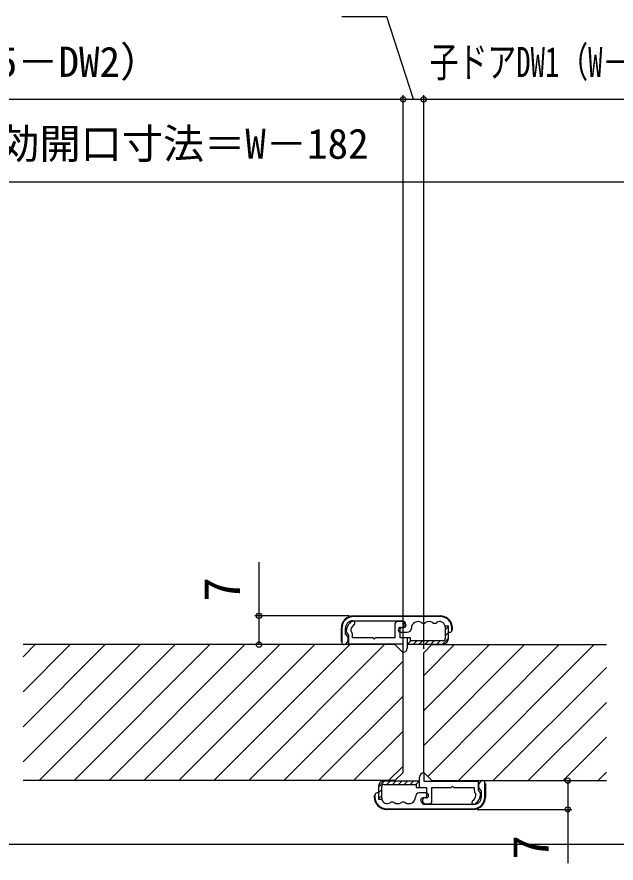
# Model space of a CAD drawing. Units: millimetres, scale not verified. Extents: x -525 to 525, y -783 to 780.
# Drawn here: x 97.7 to 243.2, y -116.6 to 88.8 of the extents above; entities that cross this region are included whole.
import ezdxf
from ezdxf.enums import TextEntityAlignment as Align

# ---------------------------------------------------------------- set-up
doc = ezdxf.new("R2010")
doc.units = ezdxf.units.MM
doc.header["$LTSCALE"] = 4
for name, color, linetype in [('0-4_YKK_12', 2, 'Continuous'), ('0-5_YKK_13', 4, 'Continuous'), ('0-7_YKK_D', 6, 'Continuous')]:
    doc.layers.add(name, color=color, linetype=linetype)
doc.styles.add('ＭＳ ゴシック', font='')
doc.styles.get('ＭＳ ゴシック').set_extended_font_data('MS Gothic')

msp = doc.modelspace()

# ---------------------------------------------------------------- linework, layer by layer
at = {"layer": '0-4_YKK_12'}
for p, q in [((189.484, -63.602), (99.184, -63.602)), ((99.184, -66.569), (102.151, -63.602)), ((99.184, -75.055), (110.637, -63.602)), ((99.184, -83.54), (119.122, -63.602)), ((99.184, -92.025), (127.607, -63.602)), ((103.093, -96.602), (136.093, -63.602)), ((111.578, -96.602), (144.578, -63.602)), ((120.063, -96.602), (153.063, -63.602)), ((128.548, -96.602), (161.548, -63.602)), ((137.034, -96.602), (170.034, -63.602)), ((145.519, -96.602), (178.519, -63.602)), ((154.004, -96.602), (187.004, -63.602)), ((191.484, -65.602), (189.484, -63.602)), ((196.484, -65.602), (198.484, -63.602)), ((196.484, -71.093), (203.975, -63.602)), ((196.484, -79.578), (212.46, -63.602)), ((196.484, -88.063), (220.945, -63.602)), ((197.457, -95.575), (229.431, -63.602)), ((198.484, -63.602), (240.878, -63.602)), ((204.916, -96.602), (237.916, -63.602)), ((191.484, -94.602), (191.484, -65.602)), ((196.484, -94.602), (196.484, -65.602)), ((162.489, -96.602), (191.484, -67.607)), ((213.401, -96.602), (240.878, -69.125)), ((170.975, -96.602), (191.484, -76.093)), ((221.886, -96.602), (240.878, -77.611)), ((179.46, -96.602), (191.484, -84.578)), ((230.372, -96.602), (240.878, -86.096)), ((187.945, -96.602), (191.484, -93.063)), ((191.484, -94.602), (189.484, -96.602)), ((196.484, -94.602), (198.484, -96.602)), ((238.857, -96.602), (240.878, -94.581)), ((189.484, -96.602), (99.184, -96.602)), ((198.484, -96.602), (240.878, -96.602)), ((376.479, -112.102), (-60.332, -112.102))]:
    msp.add_line(p, q, dxfattribs=at)
at = {"layer": '0-5_YKK_13'}
for p, q in [((179.487, -56.602), (200.487, -56.602)), ((200.487, -56.752), (179.487, -56.752)), ((179.287, -57.802), (191.187, -57.802)), ((190.967, -57.958), (190.187, -57.958)), ((190.887, -59.402), (191.687, -59.402)), ((191.087, -59.402), (191.374, -59.402)), ((192.187, -58.802), (192.187, -58.902)), ((202.487, -59.102), (201.672, -59.102)), ((201.687, -60.015), (202.487, -59.215)), ((201.687, -59.296), (201.687, -62.158)), ((202.487, -62.158), (202.487, -59.102)), ((176.487, -62.921), (176.487, -59.602)), ((176.637, -59.602), (176.637, -63.152)), ((177.487, -61.102), (177.487, -59.602)), ((178.187, -61.294), (178.187, -63.458)), ((190.887, -60.602), (192.487, -60.602)), ((201.687, -61.43), (202.487, -60.63)), ((202.487, -60.602), (202.837, -60.602)), ((203.337, -60.102), (203.337, -59.602)), ((203.487, -60.102), (203.487, -59.602)), ((177.087, -63.602), (177.189, -63.602)), ((184.184, -61.958), (184.487, -62.262)), ((184.487, -62.262), (184.791, -61.958)), ((192.487, -62.144), (192.673, -61.958)), ((192.487, -61.958), (192.487, -63.458)), ((192.487, -63.458), (192.487, -64.458)), ((192.487, -63.458), (201.187, -63.458)), ((192.588, -63.458), (193.388, -62.658)), ((201.187, -62.658), (193.287, -62.658)), ((194.002, -63.458), (194.802, -62.658)), ((195.416, -63.458), (196.216, -62.658)), ((196.83, -63.458), (197.63, -62.658)), ((198.244, -63.458), (199.044, -62.658)), ((199.659, -63.458), (200.459, -62.658)), ((201.073, -63.458), (202.487, -62.044)), ((195.487, -96.745), (195.487, -95.745)), ((186.901, -96.745), (185.487, -98.16)), ((185.487, -98.045), (185.487, -101.102)), ((186.287, -100.908), (186.287, -98.045)), ((195.487, -96.745), (186.787, -96.745)), ((186.787, -97.545), (194.687, -97.545)), ((188.316, -96.745), (187.516, -97.545)), ((189.73, -96.745), (188.93, -97.545)), ((191.144, -96.745), (190.344, -97.545)), ((192.558, -96.745), (191.758, -97.545)), ((193.972, -96.745), (193.172, -97.545)), ((195.387, -96.745), (194.587, -97.545)), ((195.487, -98.059), (195.301, -98.245)), ((195.487, -98.245), (195.487, -96.745)), ((203.487, -97.942), (203.184, -98.245)), ((203.791, -98.245), (203.487, -97.942)), ((209.787, -98.909), (209.787, -96.745)), ((210.887, -96.602), (210.785, -96.602)), ((211.337, -100.602), (211.337, -97.052)), ((211.487, -97.282), (211.487, -100.602)), ((184.487, -100.102), (184.487, -100.602)), ((184.637, -100.102), (184.637, -100.602)), ((185.487, -99.602), (185.137, -99.602)), ((186.287, -98.774), (185.487, -99.574)), ((186.287, -100.188), (185.487, -100.988)), ((197.087, -99.602), (195.487, -99.602)), ((210.487, -99.102), (210.487, -100.602)), ((185.487, -101.102), (186.302, -101.102)), ((195.787, -101.402), (195.787, -101.302)), ((197.087, -100.802), (196.287, -100.802)), ((196.887, -100.802), (196.6, -100.802)), ((208.687, -102.402), (196.787, -102.402)), ((197.007, -102.245), (197.787, -102.245)), ((187.487, -103.452), (208.487, -103.452)), ((208.487, -103.602), (187.487, -103.602))]:
    msp.add_line(p, q, dxfattribs=at)
for points in [[(189.487, -58.658), (189.487, -61.958), (184.791, -61.958)], [(184.184, -61.958), (179.187, -61.958), (179.187, -61.294)], [(192.487, -61.958), (190.787, -61.958), (190.787, -59.702)], [(191.487, -65.458), (191.487, -63.458), (178.187, -63.458)], [(193.287, -62.658), (193.287, -61.958), (192.487, -61.958)], [(196.487, -94.745), (196.487, -96.745), (209.787, -96.745)], [(194.687, -97.545), (194.687, -98.245), (195.487, -98.245)], [(195.487, -98.245), (197.187, -98.245), (197.187, -100.502)], [(198.487, -101.545), (198.487, -98.245), (203.184, -98.245)], [(203.791, -98.245), (208.787, -98.245), (208.787, -98.909)]]:
    msp.add_lwpolyline(points, dxfattribs=at)
for centre, radius, start, end in [((179.487, -59.602), 3, 90, 180), ((179.487, -59.602), 2.85, 90, 180), ((200.487, -59.602), 3, 0, 90), ((200.487, -59.602), 2.85, 0, 90), ((179.287, -59.602), 1.8, 90, 180), ((180.687, -60.429), 3, 124.0562, 180), ((180.761, -60.369), 2, 124.0562, 169.40954), ((179.287, -58.358), 0.5, 315, 124.0562), ((190.187, -58.658), 0.7, 90, 180), ((190.887, -60.002), 0.6, 90, 180), ((191.087, -59.702), 0.3, 90, 180), ((190.967, -58.778), 0.82, 321.50697, 90), ((191.187, -58.802), 1, 0, 90), ((191.374, -59.102), 0.3, 270, 321.50697), ((191.687, -58.902), 0.5, 270, 0), ((195.087, -59.602), 1.6, 56.99128, 180), ((196.437, -57.524), 0.878, 236.99128, 303.00872), ((197.787, -59.602), 1.6, 56.99128, 123.00872), ((199.137, -57.524), 0.878, 236.99128, 305.32907), ((200.393, -59.296), 1.294, 8.62056, 125.32907), ((200.393, -59.296), 1.294, 0, 8.62056), ((176.827, -62.291), 1.36, 285.44548, 60.96826), ((178.187, -60.428), 0.5, 180, 240), ((177.687, -61.294), 0.5, 0, 60), ((179.286, -60.093), 0.5, 169.40954, 216.91254), ((177.687, -61.294), 1.5, 0, 36.91254), ((190.887, -60.002), 0.6, 180, 270), ((192.487, -59.602), 1, 270, 0), ((202.837, -60.102), 0.5, 270, 0), ((177.087, -63.152), 0.45, 180, 270), ((201.187, -62.158), 1.3, 270, 0), ((201.187, -62.158), 0.5, 270, 0), ((191.487, -64.458), 1, 270, 0), ((196.487, -95.745), 1, 90, 180), ((186.787, -98.045), 1.3, 90, 180), ((186.787, -98.045), 0.5, 90, 180), ((211.147, -97.913), 1.36, 105.44548, 240.96826), ((210.887, -97.052), 0.45, 0, 90), ((187.487, -100.602), 3, 180, 270), ((185.137, -100.102), 0.5, 90, 180), ((187.487, -100.602), 2.85, 180, 270), ((192.887, -100.602), 1.6, 236.99128, 0), ((195.487, -100.602), 1, 90, 180), ((196.887, -100.502), 0.3, 270, 0), ((197.087, -100.202), 0.6, 0, 90), ((197.087, -100.202), 0.6, 270, 0), ((207.214, -99.835), 2, 304.0562, 349.40954), ((208.487, -100.602), 2.85, 270, 0), ((208.487, -100.602), 3, 270, 0), ((208.687, -100.602), 1.8, 270, 0), ((210.287, -98.909), 1.5, 180, 216.91254), ((207.287, -99.774), 3, 304.0562, 0), ((208.688, -100.111), 0.5, 349.40954, 36.91254), ((210.287, -98.909), 0.5, 180, 240), ((209.787, -99.775), 0.5, 0, 60), ((187.581, -100.908), 1.294, 180, 188.62056), ((187.581, -100.908), 1.294, 188.62056, 305.32907), ((188.837, -102.68), 0.878, 56.99128, 125.32907), ((190.187, -100.602), 1.6, 236.99128, 303.00872), ((191.537, -102.68), 0.878, 56.99128, 123.00872), ((196.287, -101.302), 0.5, 90, 180), ((196.787, -101.402), 1, 180, 270), ((197.007, -101.425), 0.82, 141.50697, 270), ((196.6, -101.102), 0.3, 90, 141.50697), ((197.787, -101.545), 0.7, 270, 0), ((208.687, -101.845), 0.5, 135, 304.0562)]:
    msp.add_arc(centre, radius, start, end, dxfattribs=at)
at = {"layer": '0-7_YKK_D'}
for p, q in [((3.884, 68.8), (191.484, 68.8)), ((191.484, -64.602), (191.484, 69.8)), ((191.484, -64.602), (191.484, 69.8)), ((191.484, 68.8), (196.484, 68.8)), ((196.484, -64.602), (196.484, 69.8)), ((196.484, -64.602), (196.484, 69.8)), ((196.484, 68.8), (311.484, 68.8)), ((69.684, 48.8), (245.684, 48.8)), ((178.487, -56.602), (155.487, -56.602)), ((176.087, -63.602), (155.487, -63.602)), ((211.887, -96.602), (232.487, -96.602)), ((209.487, -103.602), (232.487, -103.602))]:
    msp.add_line(p, q, dxfattribs=at)
for points in [[(193.984, 68.8), (187.543, 88.8), (176.588, 88.8)], [(156.487, -63.602), (156.487, -56.602), (156.487, -43.574)], [(231.487, -96.602), (231.487, -103.602), (231.487, -116.629)]]:
    msp.add_lwpolyline(points, dxfattribs=at)
for centre in [(191.484, 68.8), (191.484, 68.8), (196.484, 68.8), (196.484, 68.8), (156.487, -56.602), (156.487, -63.602), (231.487, -96.602), (231.487, -103.602)]:
    msp.add_circle(centre, 0.637, dxfattribs=at)

# ---------------------------------------------------------------- texts
at = {"layer": '0-7_YKK_D', "style": 'ＭＳ ゴシック'}
for s, p in [('親ドアDW1（W－55－DW2）', (17.854, 72.05)), ('有効開口寸法＝W－182', (83.167, 52.164))]:
    msp.add_text(s, height=7.331, dxfattribs=at).set_placement(p, align=Align.BOTTOM_LEFT)
at = {"layer": '0-7_YKK_D', "style": 'ＭＳ ゴシック', "width": 0.7}
msp.add_text('子ドアDW1（W－55－DW1）', height=7.331, dxfattribs=at).set_placement((197.964, 71.993), align=Align.BOTTOM_LEFT)
at = {"layer": '0-7_YKK_D', "style": 'ＭＳ ゴシック'}
for p in [(154.487, -53.211), (229.487, -115.788)]:
    msp.add_text('7', height=8.798, rotation=90, dxfattribs=at).set_placement(p, align=Align.BOTTOM_LEFT)

doc.saveas('drawing.dxf')
